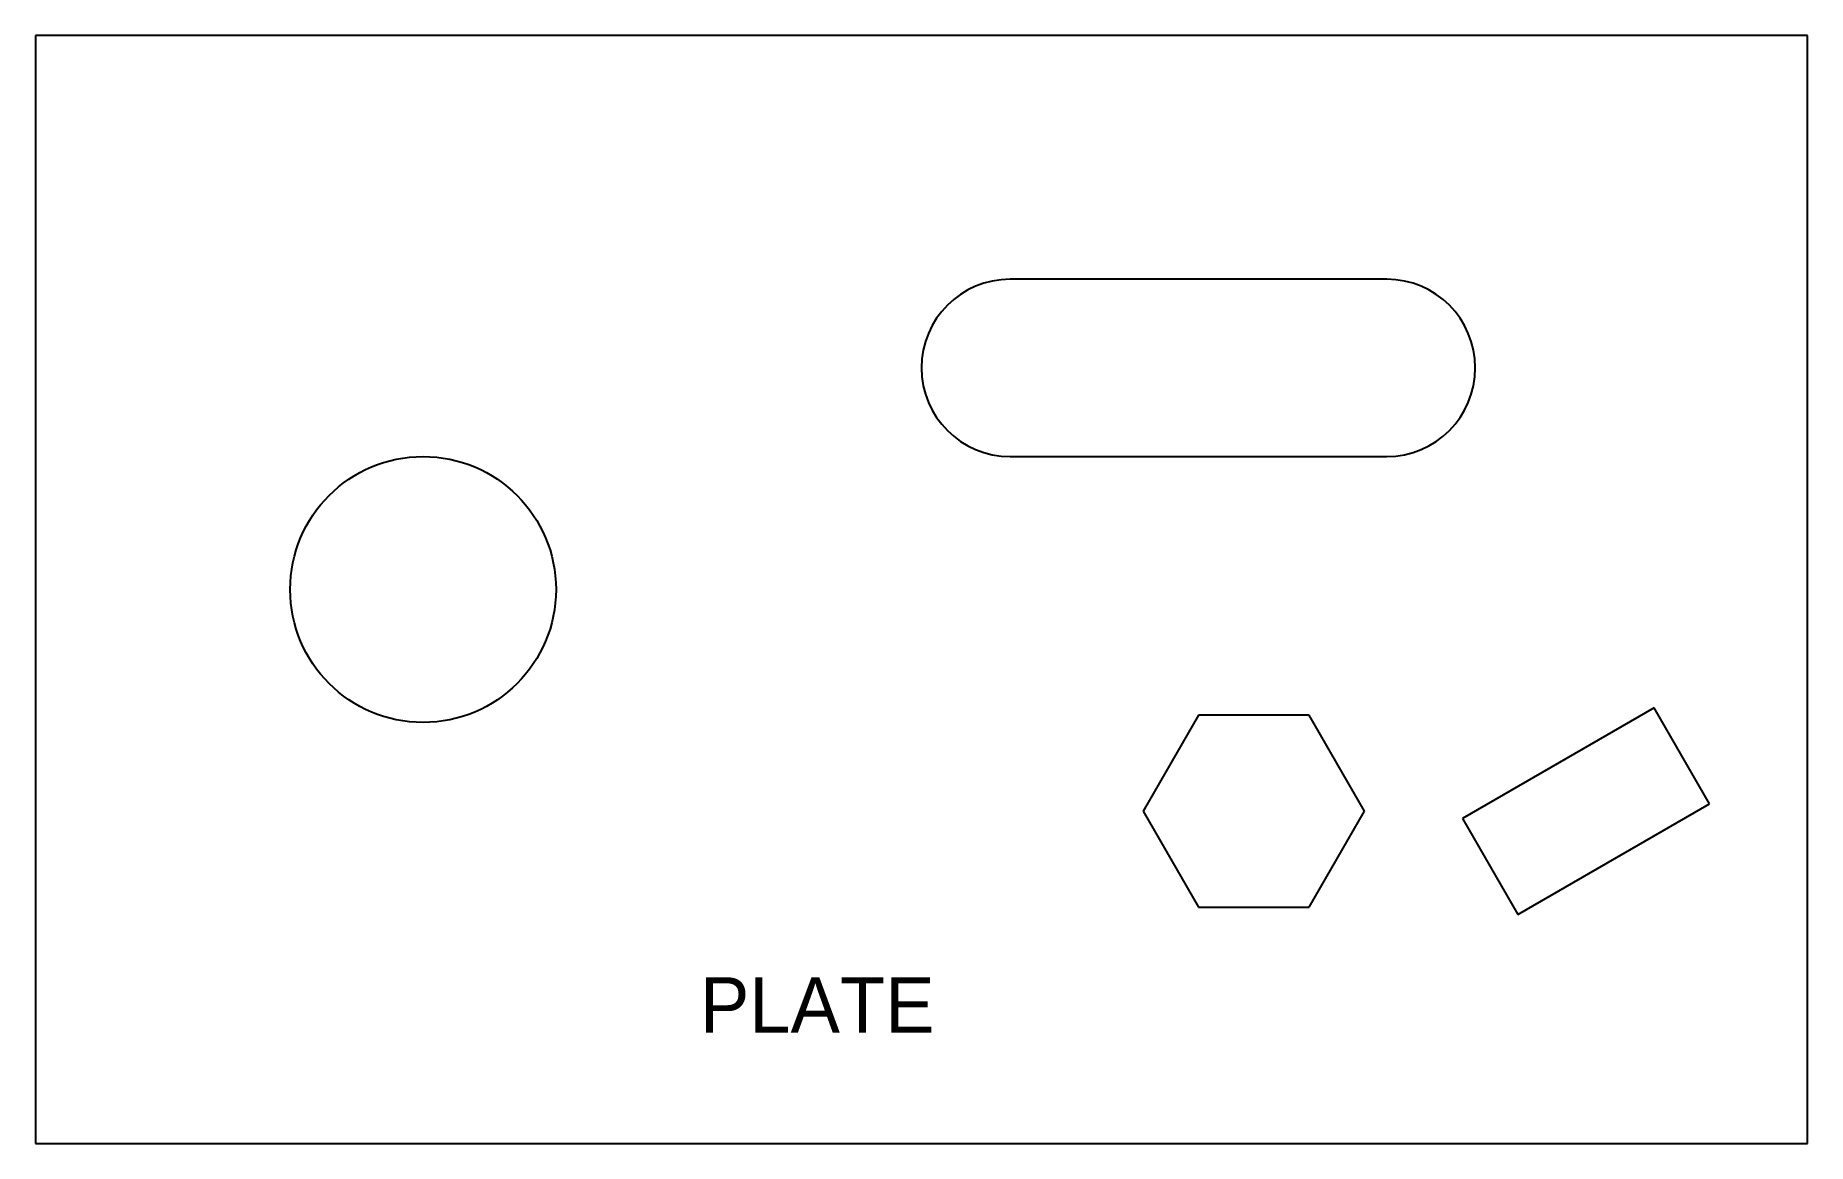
# Model space of a CAD drawing. Header units: millimetres. Extents: x 0 to 160, y 0 to 100.
import ezdxf

# ---------------------------------------------------------------- set-up
doc = ezdxf.new("R2010")
doc.units = ezdxf.units.MM

msp = doc.modelspace()

# ---------------------------------------------------------------- linework, layer by layer
for p, q in [((160, 100), (0, 100)), ((0, 100), (0, 0)), ((160, 0), (160, 100)), ((122, 78), (88, 78)), ((88, 62), (122, 62)), ((105, 38.66), (100, 30)), ((115, 38.66), (105, 38.66)), ((120, 30), (115, 38.66)), ((146.16, 39.33), (128.84, 29.33)), ((151.16, 30.67), (146.16, 39.33)), ((133.84, 20.67), (151.16, 30.67)), ((100, 30), (105, 21.34)), ((115, 21.34), (120, 30)), ((128.84, 29.33), (133.84, 20.67)), ((105, 21.34), (115, 21.34)), ((0, 0), (160, 0))]:
    msp.add_line(p, q)
msp.add_circle((35, 50), 12)
for centre, start, end in [((88, 70), 90, 270), ((122, 70), -90, 90)]:
    msp.add_arc(centre, 8, start, end)

# ---------------------------------------------------------------- texts
msp.add_text('PLATE', height=5).set_placement((60, 10))

doc.saveas('drawing.dxf')
